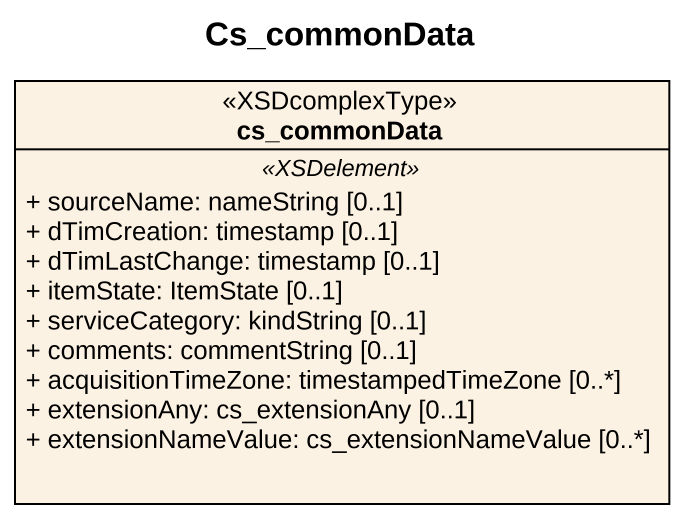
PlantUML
@startuml
title Cs_commonData
hide circle
hide empty members
skinparam classAttributeIconSize 0
class cs_commonData <<XSDcomplexType>> {
  .. <<XSDelement>> ..
  + sourceName: nameString [0..1]
  + dTimCreation: timestamp [0..1]
  + dTimLastChange: timestamp [0..1]
  + itemState: ItemState [0..1]
  + serviceCategory: kindString [0..1]
  + comments: commentString [0..1]
  + acquisitionTimeZone: timestampedTimeZone [0..*]
  + extensionAny: cs_extensionAny [0..1]
  + extensionNameValue: cs_extensionNameValue [0..*]
}
@enduml
